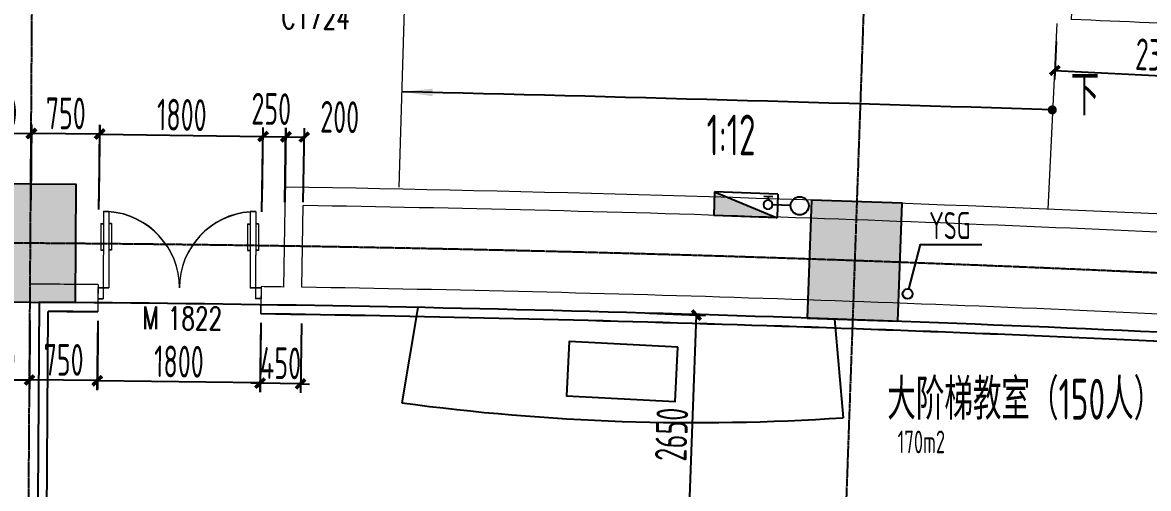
# Model space of a CAD drawing. Header units: millimetres. Extents: x 11515858 to 24947533, y -12764720 to -6305528.
# Drawn here: x 11780788 to 11793209, y -6380189 to -6375054 of the extents above; entities that cross this region are included whole.
import ezdxf
from ezdxf.enums import TextEntityAlignment as Align

# ---------------------------------------------------------------- set-up
doc = ezdxf.new("R2010")
doc.units = ezdxf.units.MM
doc.header["$LTSCALE"] = 10
for name, pattern in [('A2-RG-AXIS$0$CENTER', [2, 1.25, -0.25, 0.25, -0.25]), ('A2-RG-AXIS$0$DOTE', [2.42, 2, -0.2, 0.02, -0.2]), ('A2-RI-F3$0$DOT2', [0.125, 0, -0.125]), ('A2-RI-F3$0$HIDDEN', [0.375, 0.25, -0.125])]:
    doc.linetypes.add(name, pattern=pattern)
for name, color, linetype in [('A2-RB-F3$0$$34$A-DIMS-100', 1, 'Continuous'), ('A2-RB-F3$0$A-DIMS-100', 1, 'Continuous'), ('A2-RD-F3$0$A-FURN-FIXT', 9, 'Continuous'), ('A2-RD-F3$0$A-STRS', 50, 'Continuous'), ('A2-RD-F3$0$an-door', 2, 'Continuous'), ('A2-RG-AXIS$0$A-GRID', 1, 'A2-RG-AXIS$0$CENTER'), ('A2-RI-F3$0$$0$A-SYMB-AREA', 4, 'Continuous'), ('A2-RI-F3$0$$0$A-SYMB-NAME', 4, 'Continuous'), ('A2-RI-F3$0$$0$AUDIT_D_120618114340-341', 1, 'Continuous'), ('A2-RI-F3$0$0P-FE-FH-P', 41, 'A2-RI-F3$0$YJdef_FE-FH_LINE_F'), ('A2-RI-F3$0$0P-FE-FH-V', 141, 'Continuous'), ('A2-RI-F3$0$0P-FE-HY', 141, 'Continuous'), ('A2-RI-F3$0$A-ROOF-DRAN', 175, 'Continuous'), ('A2-RI-F3$0$A-SYMB-AREA', 4, 'Continuous'), ('A2-RI-F3$0$A-SYMB-DOOR', 4, 'Continuous'), ('A2-RI-F3$0$A-SYMB-NAME', 4, 'Continuous'), ('A2-RI-F3$0$an-door', 2, 'Continuous'), ('A2-RI-F3$0$WINDOW_TEXT', 7, 'Continuous'), ('A2-RS-F3$0$A-HATH-GRAY', 8, 'Continuous'), ('A2-RS-F3$0$A-WALL-CONC', 6, 'Continuous')]:
    doc.layers.add(name, color=color, linetype=linetype)
doc.layers.add('A2-RD-F3$0$A-X-AREA', color=6, linetype='Continuous', plot=False)
for name, color, linetype, lineweight in [('A2-RD-F3$0$ECADI-PARCEL NAMES', 2, 'Continuous', 9), ('A2-RI-F3$0$$0$A-FLOR-STRS', 2, 'Continuous', 5), ('A2-RI-F3$0$A-DOOR', 32, 'Continuous', 5), ('A2-RI-F3$0$A-FLOR-OTLN', 4, 'A2-RI-F3$0$DOT2', 5), ('A2-RI-F3$0$A-FLOR-STRS', 2, 'Continuous', 5), ('A2-RI-F3$0$A-GLAZ', 140, 'Continuous', 5), ('A2-RI-F3$0$A-WALL', 7, 'Continuous', 5), ('A2-RI-F3$0$ECADI-PARCEL NAMES', 2, 'Continuous', 9)]:
    doc.layers.add(name, color=color, linetype=linetype, lineweight=lineweight)
doc.styles.add('A2-RB-F3$0$$0$XD2008', font='hzs.shx', dxfattribs={"width": 0.7, "bigfont": 'hztxt.shx'})
doc.styles.add('A2-RB-F3$0$XD2008', font='hzs.shx', dxfattribs={"width": 0.7, "bigfont": 'hztxt.shx'})
doc.styles.add('A2-RI-F3$0$$0$ECADI', font='hzs.shx', dxfattribs={"width": 0.7, "bigfont": 'hztxt.shx'})
doc.styles.add('A2-RI-F3$0$ECADI', font='hzs.shx', dxfattribs={"width": 0.7, "bigfont": 'hztxt.shx'})
doc.styles.add('A2-RI-F3$0$ECADI-TXT', font='simplex.shx', dxfattribs={"bigfont": 'hztxt.shx'})
doc.styles.add('A2-RI-F3$0$hz1', font='hzs.shx', dxfattribs={"width": 0.75, "bigfont": 'hztxt.shx'})
doc.styles.add('A2-RI-F3$0$SIMPLEX', font='simplex.shx', dxfattribs={"width": 0.7})
doc.linetypes.add('A2-RI-F3$0$YJdef_FE-FH_LINE_F', pattern='A,4,-0.2,["F",A2-RI-F3$0$hz1,S=0.2,R=0,X=-0.1,Y=-0.1],-0.1', length=4.3)
doc.dimstyles.new('A2-RB-F3$0$$0$XD100$0', dxfattribs={"dimscale": 100, "dimtxt": 3.5, "dimasz": 1, "dimexe": 1, "dimexo": 2, "dimgap": 0.5, "dimtad": 1, "dimdec": 0, "dimdsep": 46, "dimtxsty": 'A2-RB-F3$0$$0$XD2008', "dimblk1": 'A2-RB-F3$0$$20$_ArchTick', "dimblk2": 'A2-RB-F3$0$$20$_ArchTick', "dimsah": 1, "dimcen": 2.5, "dimclrt": 4, "dimaunit": 1, "dimadec": 0, "dimazin": 0, "dimtfac": 1, "dimtdec": 0, "dimtix": 1, "dimtmove": 2, "dimatfit": 3, "dimfxl": 0, "dimtolj": 1, "dimtzin": 0, "dimarcsym": 0})
doc.dimstyles.new('A2-RB-F3$0$XD100$0', dxfattribs={"dimscale": 100, "dimtxt": 3.5, "dimasz": 1, "dimexe": 1, "dimexo": 2, "dimgap": 0.5, "dimtad": 1, "dimdec": 0, "dimdsep": 46, "dimtxsty": 'A2-RB-F3$0$XD2008', "dimblk1": 'A2-RB-F3$0$_ArchTick', "dimblk2": 'A2-RB-F3$0$_ArchTick', "dimsah": 1, "dimcen": 2.5, "dimclrt": 4, "dimaunit": 1, "dimadec": 0, "dimazin": 0, "dimtfac": 1, "dimtdec": 0, "dimtix": 1, "dimtmove": 1, "dimatfit": 3, "dimfxl": 0, "dimtolj": 1, "dimtzin": 0, "dimarcsym": 0})

# ---------------------------------------------------------------- blocks, each defined once
blk = doc.blocks.new('A2-RG-AXIS')
at = {"layer": 'A2-RG-AXIS$0$A-GRID', "linetype": 'A2-RG-AXIS$0$DOTE'}
for p, q in [((11780668.1, -6408085.3), (11780940.3, -6367886.2)), ((11790308.6, -6368084.2), (11788882.2, -6408258.9))]:
    blk.add_line(p, q, dxfattribs=at)
for radius in [323300, 316700]:
    blk.add_arc((11778730.7, -6694178.7), radius, 75.589285, 95.407644, dxfattribs=at)
blk = doc.blocks.new('A2-RB-F3$0$$20$_ArchTick')
at = {"color": 0, "linetype": 'ByBlock', "const_width": 0.4}
blk.add_lwpolyline([(-0.5, -0.5), (0.5, 0.5)], dxfattribs=at)
blk = doc.blocks.new('*D1094')
at = {"layer": 'A2-RB-F3$0$$34$A-DIMS-100', "color": 0, "lineweight": -2, "ltscale": 3, "transparency": 16777216}
for p, q in [((11780129, -6376930), (11780134, -6376172)), ((11780879, -6376935), (11780884, -6376177)), ((11780133, -6376272), (11780883, -6376277))]:
    blk.add_line(p, q, dxfattribs=at)
at = {"layer": 'Defpoints', "color": 0, "ltscale": 3, "transparency": 16777216}
for p in [(11780883, -6376277), (11780128, -6377130), (11780877, -6377135)]:
    blk.add_point(p, dxfattribs=at)
at = {"layer": 'A2-RB-F3$0$$34$A-DIMS-100', "color": 0, "lineweight": -2, "ltscale": 3, "transparency": 16777216, "xscale": 100, "yscale": 100, "zscale": 100}
for p, rotation in [((11780133, -6376272), 179.6114929836031), ((11780883, -6376277), 359.6114929836032)]:
    blk.add_blockref('A2-RB-F3$0$$20$_ArchTick', p, dxfattribs=dict(at, rotation=rotation))
at = {"layer": 'A2-RB-F3$0$$34$A-DIMS-100', "color": 4, "ltscale": 3, "transparency": 16777216, "insert": (11780510, -6376050), "char_height": 350, "attachment_point": 5, "rotation": 359.6115, "style": 'A2-RB-F3$0$$0$XD2008'}
blk.add_mtext('\\A1;750', dxfattribs=at)
blk = doc.blocks.new('*D1095')
at = {"layer": 'A2-RB-F3$0$$34$A-DIMS-100', "color": 0, "lineweight": -2, "ltscale": 3, "transparency": 16777216}
for p, q in [((11780883, -6377013), (11780889, -6376177)), ((11781633, -6377018), (11781639, -6376182)), ((11781638, -6376282), (11780888, -6376277))]:
    blk.add_line(p, q, dxfattribs=at)
at = {"layer": 'Defpoints', "color": 0, "ltscale": 3, "transparency": 16777216}
for p in [(11780888, -6376277), (11780882, -6377213), (11781632, -6377218)]:
    blk.add_point(p, dxfattribs=at)
at = {"layer": 'A2-RB-F3$0$$34$A-DIMS-100', "color": 0, "lineweight": -2, "ltscale": 3, "transparency": 16777216, "xscale": 100, "yscale": 100, "zscale": 100}
for p, rotation in [((11780888, -6376277), 179.6130454438835), ((11781638, -6376282), 359.6130454438834)]:
    blk.add_blockref('A2-RB-F3$0$$20$_ArchTick', p, dxfattribs=dict(at, rotation=rotation))
at = {"layer": 'A2-RB-F3$0$$34$A-DIMS-100', "color": 4, "ltscale": 3, "transparency": 16777216, "insert": (11781265, -6376055), "char_height": 350, "attachment_point": 5, "rotation": 359.613, "style": 'A2-RB-F3$0$$0$XD2008'}
blk.add_mtext('\\A1;750', dxfattribs=at)
blk = doc.blocks.new('*D1096')
at = {"layer": 'A2-RB-F3$0$$34$A-DIMS-100', "color": 0, "lineweight": -2, "ltscale": 3, "transparency": 16777216}
for p, q in [((11781629, -6377113), (11781643, -6376182)), ((11783429, -6377140), (11783443, -6376209)), ((11781642, -6376282), (11783442, -6376309))]:
    blk.add_line(p, q, dxfattribs=at)
at = {"layer": 'Defpoints', "color": 0, "ltscale": 3, "transparency": 16777216}
for p in [(11783442, -6376309), (11781626, -6377313), (11783426, -6377340)]:
    blk.add_point(p, dxfattribs=at)
at = {"layer": 'A2-RB-F3$0$$34$A-DIMS-100', "color": 0, "lineweight": -2, "ltscale": 3, "transparency": 16777216, "xscale": 100, "yscale": 100, "zscale": 100}
for p, rotation in [((11781642, -6376282), 179.1400468941699), ((11783442, -6376309), 359.1400468941699)]:
    blk.add_blockref('A2-RB-F3$0$$20$_ArchTick', p, dxfattribs=dict(at, rotation=rotation))
at = {"layer": 'A2-RB-F3$0$$34$A-DIMS-100', "color": 4, "ltscale": 3, "transparency": 16777216, "insert": (11782545, -6376071), "char_height": 350, "attachment_point": 5, "rotation": 359.14, "style": 'A2-RB-F3$0$$0$XD2008'}
blk.add_mtext('\\A1;1800', dxfattribs=at)
blk = doc.blocks.new('*D1047')
at = {"layer": 'A2-RB-F3$0$$34$A-DIMS-100', "color": 0, "lineweight": -2, "ltscale": 3, "transparency": 16777216}
for p, q in [((11783431, -6377028), (11783444, -6376209)), ((11783681, -6377032), (11783694, -6376213)), ((11783443, -6376309), (11783692, -6376313))]:
    blk.add_line(p, q, dxfattribs=at)
at = {"layer": 'Defpoints', "color": 0, "ltscale": 3, "transparency": 16777216}
for p in [(11783692, -6376313), (11783428, -6377228), (11783678, -6377232)]:
    blk.add_point(p, dxfattribs=at)
at = {"layer": 'A2-RB-F3$0$$34$A-DIMS-100', "color": 0, "lineweight": -2, "ltscale": 3, "transparency": 16777216, "xscale": 100, "yscale": 100, "zscale": 100}
for p, rotation in [((11783443, -6376309), 179.0948200025266), ((11783692, -6376313), 359.0948200025266)]:
    blk.add_blockref('A2-RB-F3$0$$20$_ArchTick', p, dxfattribs=dict(at, rotation=rotation))
at = {"layer": 'A2-RB-F3$0$$34$A-DIMS-100', "color": 4, "ltscale": 3, "transparency": 16777216, "insert": (11783532, -6376006), "char_height": 350, "attachment_point": 5, "rotation": 359.0948, "style": 'A2-RB-F3$0$$0$XD2008'}
blk.add_mtext('\\A1;250', dxfattribs=at)
blk = doc.blocks.new('*D1048')
at = {"layer": 'A2-RB-F3$0$$34$A-DIMS-100', "color": 0, "lineweight": -2, "ltscale": 3, "transparency": 16777216}
for p, q in [((11783685, -6377032), (11783698, -6376213)), ((11783885, -6377035), (11783898, -6376216)), ((11783696, -6376313), (11783896, -6376316))]:
    blk.add_line(p, q, dxfattribs=at)
at = {"layer": 'Defpoints', "color": 0, "ltscale": 3, "transparency": 16777216}
for p in [(11783896, -6376316), (11783682, -6377232), (11783882, -6377235)]:
    blk.add_point(p, dxfattribs=at)
at = {"layer": 'A2-RB-F3$0$$34$A-DIMS-100', "color": 0, "lineweight": -2, "ltscale": 3, "transparency": 16777216, "xscale": 100, "yscale": 100, "zscale": 100}
for p, rotation in [((11783696, -6376313), 179.0948200027045), ((11783896, -6376316), 359.0948200027046)]:
    blk.add_blockref('A2-RB-F3$0$$20$_ArchTick', p, dxfattribs=dict(at, rotation=rotation))
at = {"layer": 'A2-RB-F3$0$$34$A-DIMS-100', "color": 4, "ltscale": 3, "transparency": 16777216, "insert": (11784287, -6376095), "char_height": 350, "attachment_point": 5, "rotation": 359.0948, "style": 'A2-RB-F3$0$$0$XD2008'}
blk.add_mtext('\\A1;200', dxfattribs=at)
blk = doc.blocks.new('A2-RB-F3$0$_ArchTick')
at = {"color": 0, "linetype": 'ByBlock', "const_width": 0.4}
blk.add_lwpolyline([(-0.5, -0.5), (0.5, 0.5)], dxfattribs=at)
blk = doc.blocks.new('*D900')
at = {"layer": 'A2-RB-F3$0$A-DIMS-100', "color": 0, "lineweight": -2, "transparency": 16777216}
for p, q in [((11787701, -6378258), (11788322, -6378282)), ((11788124, -6380926), (11788222, -6378278)), ((11787603, -6380906), (11788224, -6380929))]:
    blk.add_line(p, q, dxfattribs=at)
at = {"layer": 'Defpoints', "color": 0, "transparency": 16777216}
for p in [(11787502, -6378251), (11788222, -6378278), (11787403, -6380899)]:
    blk.add_point(p, dxfattribs=at)
at = {"layer": 'A2-RB-F3$0$A-DIMS-100', "color": 0, "lineweight": -2, "transparency": 16777216, "xscale": 100, "yscale": 100, "zscale": 100}
for p, rotation in [((11788222, -6378278), 87.87056580313333), ((11788124, -6380926), 267.8705658031333)]:
    blk.add_blockref('A2-RB-F3$0$_ArchTick', p, dxfattribs=dict(at, rotation=rotation))
at = {"layer": 'A2-RB-F3$0$A-DIMS-100', "color": 4, "transparency": 16777216, "insert": (11787948, -6379593), "char_height": 350, "attachment_point": 5, "rotation": 87.8706, "style": 'A2-RB-F3$0$XD2008'}
blk.add_mtext('\\A1;2650', dxfattribs=at)
blk = doc.blocks.new('*D605')
at = {"layer": 'A2-RB-F3$0$A-DIMS-100', "color": 0, "lineweight": -2, "transparency": 16777216}
for p, q in [((11780120, -6378332), (11780114, -6379088)), ((11780870, -6378337), (11780864, -6379093)), ((11780115, -6378988), (11780865, -6378993))]:
    blk.add_line(p, q, dxfattribs=at)
at = {"layer": 'Defpoints', "color": 0, "transparency": 16777216}
for p in [(11780121, -6378132), (11780871, -6378137), (11780865, -6378993)]:
    blk.add_point(p, dxfattribs=at)
at = {"layer": 'A2-RB-F3$0$A-DIMS-100', "color": 0, "lineweight": -2, "transparency": 16777216, "xscale": 100, "yscale": 100, "zscale": 100}
for p, rotation in [((11780115, -6378988), 179.6120103873821), ((11780865, -6378993), 359.6120103873821)]:
    blk.add_blockref('A2-RB-F3$0$_ArchTick', p, dxfattribs=dict(at, rotation=rotation))
at = {"layer": 'A2-RB-F3$0$A-DIMS-100', "color": 4, "transparency": 16777216, "insert": (11780492, -6378765), "char_height": 350, "attachment_point": 5, "rotation": 359.612, "style": 'A2-RB-F3$0$XD2008'}
blk.add_mtext('\\A1;750', dxfattribs=at)
blk = doc.blocks.new('*D606')
at = {"layer": 'A2-RB-F3$0$A-DIMS-100', "color": 0, "lineweight": -2, "transparency": 16777216}
for p, q in [((11781618, -6378342), (11781609, -6379104)), ((11783418, -6378364), (11783409, -6379126)), ((11783410, -6379026), (11781610, -6379004))]:
    blk.add_line(p, q, dxfattribs=at)
at = {"layer": 'Defpoints', "color": 0, "transparency": 16777216}
for p in [(11781621, -6378142), (11783421, -6378164), (11781610, -6379004)]:
    blk.add_point(p, dxfattribs=at)
at = {"layer": 'A2-RB-F3$0$A-DIMS-100', "color": 0, "lineweight": -2, "transparency": 16777216, "xscale": 100, "yscale": 100, "zscale": 100}
for p, rotation in [((11781610, -6379004), 179.2947592644856), ((11783410, -6379026), 359.2947592644855)]:
    blk.add_blockref('A2-RB-F3$0$_ArchTick', p, dxfattribs=dict(at, rotation=rotation))
at = {"layer": 'A2-RB-F3$0$A-DIMS-100', "color": 4, "transparency": 16777216, "insert": (11782513, -6378790), "char_height": 350, "attachment_point": 5, "rotation": 359.2948, "style": 'A2-RB-F3$0$XD2008'}
blk.add_mtext('\\A1;1800', dxfattribs=at)
blk = doc.blocks.new('*D607')
at = {"layer": 'A2-RB-F3$0$A-DIMS-100', "color": 0, "lineweight": -2, "transparency": 16777216}
for p, q in [((11780869, -6378336), (11780864, -6379093)), ((11781619, -6378342), (11781614, -6379099)), ((11781614, -6378999), (11780864, -6378993))]:
    blk.add_line(p, q, dxfattribs=at)
at = {"layer": 'Defpoints', "color": 0, "transparency": 16777216}
for p in [(11780871, -6378136), (11781621, -6378142), (11780864, -6378993)]:
    blk.add_point(p, dxfattribs=at)
at = {"layer": 'A2-RB-F3$0$A-DIMS-100', "color": 0, "lineweight": -2, "transparency": 16777216, "xscale": 100, "yscale": 100, "zscale": 100}
for p, rotation in [((11780864, -6378993), 179.559196789138), ((11781614, -6378999), 359.559196789138)]:
    blk.add_blockref('A2-RB-F3$0$_ArchTick', p, dxfattribs=dict(at, rotation=rotation))
at = {"layer": 'A2-RB-F3$0$A-DIMS-100', "color": 4, "transparency": 16777216, "insert": (11781241, -6378771), "char_height": 350, "attachment_point": 5, "rotation": 359.5592, "style": 'A2-RB-F3$0$XD2008'}
blk.add_mtext('\\A1;750', dxfattribs=at)
blk = doc.blocks.new('*D615')
at = {"layer": 'A2-RB-F3$0$A-DIMS-100', "color": 0, "lineweight": -2, "transparency": 16777216}
for p, q in [((11783418, -6378364), (11783406, -6379129)), ((11783866, -6378371), (11783854, -6379136)), ((11783407, -6379029), (11783307, -6379028)), ((11783855, -6379036), (11783407, -6379029)), ((11783855, -6379036), (11783955, -6379038))]:
    blk.add_line(p, q, dxfattribs=at)
at = {"layer": 'Defpoints', "color": 0, "transparency": 16777216}
for p in [(11783421, -6378164), (11783869, -6378171), (11783407, -6379029)]:
    blk.add_point(p, dxfattribs=at)
at = {"layer": 'A2-RB-F3$0$A-DIMS-100', "color": 0, "lineweight": -2, "transparency": 16777216, "xscale": 100, "yscale": 100, "zscale": 100}
for p, rotation in [((11783407, -6379029), 359.1087635103296), ((11783855, -6379036), 179.1087635103297)]:
    blk.add_blockref('A2-RB-F3$0$_ArchTick', p, dxfattribs=dict(at, rotation=rotation))
at = {"layer": 'A2-RB-F3$0$A-DIMS-100', "color": 4, "transparency": 16777216, "insert": (11783635, -6378808), "char_height": 350, "attachment_point": 5, "rotation": 359.1088, "style": 'A2-RB-F3$0$XD2008'}
blk.add_mtext('\\A1;450', dxfattribs=at)
blk = doc.blocks.new('*D740')
at = {"layer": 'A2-RB-F3$0$A-DIMS-100', "color": 0, "lineweight": -2, "transparency": 16777216}
for p, q in [((11792192, -6375263), (11792171, -6375681)), ((11794533, -6375379), (11794512, -6375798)), ((11792176, -6375581), (11794517, -6375698))]:
    blk.add_line(p, q, dxfattribs=at)
at = {"layer": 'Defpoints', "color": 0, "transparency": 16777216}
for p in [(11792202, -6375063), (11794543, -6375179), (11794517, -6375698)]:
    blk.add_point(p, dxfattribs=at)
at = {"layer": 'A2-RB-F3$0$A-DIMS-100', "color": 0, "lineweight": -2, "transparency": 16777216, "xscale": 100, "yscale": 100, "zscale": 100}
for p, rotation in [((11792176, -6375581), 177.152114523598), ((11794517, -6375698), 357.1521145235979)]:
    blk.add_blockref('A2-RB-F3$0$_ArchTick', p, dxfattribs=dict(at, rotation=rotation))
at = {"layer": 'A2-RB-F3$0$A-DIMS-100', "color": 4, "transparency": 16777216, "insert": (11793358, -6375415), "char_height": 350, "attachment_point": 5, "rotation": 357.1521, "style": 'A2-RB-F3$0$XD2008'}
blk.add_mtext('\\A1;2350', dxfattribs=at)
blk = doc.blocks.new('A2-RD-F3')
at = {"layer": 'A2-RD-F3$0$A-FURN-FIXT', "linetype": 'Continuous'}
blk.add_lwpolyline([(11788018, -6378632), (11786820, -6378569), (11786788, -6379168), (11787987, -6379231)], close=True, dxfattribs=at)
at = {"layer": 'A2-RD-F3$0$A-STRS', "linetype": 'Continuous'}
for p, q in [((11785147, -6378194), (11784974, -6379244)), ((11789745, -6378321), (11789840, -6379409))]:
    blk.add_line(p, q, dxfattribs=at)
blk.add_arc((11788223, -6355160), 24303, 262.3156, 273.8143, dxfattribs=at)
at = {"layer": 'A2-RD-F3$0$A-X-AREA'}
for points in [[(11780971, -6378137), (11780880, -6391586, -0.010072), (11793066, -6391918, -0.010072)], [(11793929, -6378495, 0.010256), (11780971, -6378137)]]:
    blk.add_lwpolyline(points, format="xyb", dxfattribs=at)
at = {"layer": 'A2-RD-F3$0$an-door'}
blk.add_line((11780980, -6391487), (11781070, -6378238), dxfattribs=at)
for centre, start, end in [((11778732, -6694129), 89.47617, 89.576), ((11778730, -6694129), 87.24339, 89.14995)]:
    blk.add_arc(centre, 315899, start, end, dxfattribs=at)
at = {"layer": 'A2-RD-F3$0$ECADI-PARCEL NAMES'}
for p, q in [((11781621, -6378242), (11781621, -6378142)), ((11783419, -6378264), (11783421, -6378164))]:
    blk.add_line(p, q, dxfattribs=at)
blk = doc.blocks.new('A2-RI-F3$0$$DorLib2D$00000011')
for p, q in [((-0.4667, 0.4709), (-0.4667, -0.0625)), ((-0.4667, 0.4709), (-0.4333, 0.4709)), ((-0.4333, 0.4709), (-0.4333, 0.0042)), ((0.4333, 0.4709), (0.4333, 0.0042)), ((0.4667, 0.4709), (0.4333, 0.4709)), ((0.4667, 0.4709), (0.4667, -0.0625)), ((-0.4833, 0.3962), (-0.4667, 0.3962)), ((-0.4167, 0.3962), (-0.4333, 0.3962)), ((0.4167, 0.3962), (0.4333, 0.3962)), ((0.4833, 0.3962), (0.4667, 0.3962)), ((-0.4833, 0.2346), (-0.4667, 0.2346)), ((-0.4167, 0.2346), (-0.4333, 0.2346)), ((0.4167, 0.2346), (0.4333, 0.2346)), ((0.4833, 0.2346), (0.4667, 0.2346)), ((-0.5, 0.0042), (-0.4333, 0.0042)), ((-0.5, 0.0042), (-0.5, -0.0625)), ((0.5, 0.0042), (0.4333, 0.0042)), ((0.5, 0.0042), (0.5, -0.0625)), ((-0.5, -0.0625), (-0.4667, -0.0625)), ((0.5, -0.0625), (0.4667, -0.0625))]:
    blk.add_line(p, q)
at = {"lineweight": 13}
for p, q in [((-0.4833, 0.3962), (-0.4833, 0.2346)), ((-0.4167, 0.3962), (-0.4167, 0.2346)), ((0.4167, 0.3962), (0.4167, 0.2346)), ((0.4833, 0.3962), (0.4833, 0.2346))]:
    blk.add_line(p, q, dxfattribs=at)
for centre, start, end in [((-0.4667, 0.0042), 0, 85.90396), ((0.4667, 0.0042), 94.09604, 180)]:
    blk.add_arc(centre, 0.4667, start, end, dxfattribs=at)
blk = doc.blocks.new('A2-RI-F3$0$door-doublewing')
at = {"layer": 'A2-RI-F3$0$A-DOOR', "color": 4, "xscale": -0.9999999999999998, "rotation": 180}
blk.add_blockref('A2-RI-F3$0$$DorLib2D$00000011', (0, -0.0291), dxfattribs=at)
at = {"layer": 'A2-RI-F3$0$WINDOW_TEXT', "style": 'A2-RI-F3$0$SIMPLEX', "flags": 9}
blk.add_attdef('A', text='', height=1, dxfattribs=at).set_placement((0, 1.5), align=Align.MIDDLE)
blk = doc.blocks.new('A2-RI-F3$0$ECADI-TAG-DOOR')
blk = doc.blocks.new('A2-RI-F3$0$$1$5erhfh')
at = {"layer": 'A2-RI-F3$0$$0$A-SYMB-AREA', "style": 'A2-RI-F3$0$$0$ECADI', "width": 0.7}
blk.add_attdef('340M2', text='', height=2.5, dxfattribs=at).set_placement((0, 1.25), align=Align.MIDDLE_LEFT)
at = {"layer": 'A2-RI-F3$0$$0$A-SYMB-NAME', "style": 'A2-RI-F3$0$$0$ECADI', "width": 0.7}
blk.add_attdef('CHINESENAME', (-12.29, 3.09), '', height=4.5, dxfattribs=at)
blk = doc.blocks.new('A2-RI-F3$0$5erhfh')
at = {"layer": 'A2-RI-F3$0$A-SYMB-AREA', "style": 'A2-RI-F3$0$ECADI', "width": 0.7}
blk.add_attdef('340M2', text='', height=2.5, dxfattribs=at).set_placement((0, 1.25), align=Align.MIDDLE_LEFT)
at = {"layer": 'A2-RI-F3$0$A-SYMB-NAME', "style": 'A2-RI-F3$0$ECADI', "width": 0.7}
blk.add_attdef('CHINESENAME', (-12.29, 3.09), '', height=4.5, dxfattribs=at)
blk = doc.blocks.new('A2-RI-F3$0$Bay 1')
at = {"layer": 'A2-RI-F3$0$A-FLOR-OTLN', "linetype": 'Continuous'}
for radius, end in [(320350, 93.62248), (319450, 93.51966)]:
    blk.add_arc((19611, -318847), radius, 93.21111, end, dxfattribs=at)
at = {"layer": 'A2-RI-F3$0$A-GLAZ'}
for radius in [320050, 320020]:
    blk.add_arc((19611, -318847), radius, 93.21111, 93.51966, dxfattribs=at)
at = {"layer": 'A2-RI-F3$0$A-WALL'}
for p, q in [((1667, 1000), (1717, 101)), ((1767, 1005), (1806, 306)), ((-729, 856), (-685, 158)), ((-629, 862), (-37, 599)), ((-37, 599), (0, 0))]:
    blk.add_line(p, q, dxfattribs=at)
for start, end in [(93.19322, 93.21111), (93.62248, 93.64037)]:
    blk.add_arc((19611, -318847), 320350, start, end, dxfattribs=at)
blk = doc.blocks.new('A2-RI-F3$0$A$C6F954C98')
at = {"extrusion": (0, 0, -1)}
blk.add_hatch(color=256, dxfattribs=at).paths.add_polyline_path([(-260, 700), (0, 0), (0, 700)])
for p, q in [((260, 700), (0, 700)), ((0, 0), (0, 700)), ((260, 700), (0, 0)), ((260, 0), (260, 700)), ((231, 156, 0), (231, 56, 0)), ((260, 0), (0, 0)), ((231, 106, 0), (191, 106, 0))]:
    blk.add_line(p, q, dxfattribs=at)
blk.add_circle((-141, 106, 0), 50, dxfattribs=at)
blk = doc.blocks.new('A2-RI-F3$0$ysg')
at = {"layer": 'A2-RI-F3$0$A-ROOF-DRAN'}
blk.add_lwpolyline([(39217, -5951), (39345, -5458), (40021, -5458)], dxfattribs=at)
blk.add_circle((39203, -6004), 55, dxfattribs=at)
ref = blk.add_blockref('A2-RI-F3$0$5erhfh', (40670, -5710), dxfattribs=dict(at, xscale=100, yscale=100, zscale=100))
ref.add_attrib('CHINESENAME', 'YSG', (39441, -5401), dxfattribs={"layer": 'A2-RI-F3$0$A-SYMB-NAME', "height": 300, "style": 'A2-RI-F3$0$ECADI', "width": 0.7})
blk = doc.blocks.new('A2-RI-F3')
at = {"layer": 'A2-RI-F3$0$$0$A-FLOR-STRS'}
for p, q in [((11784944.5, -6376867.5), (11785006.3, -6374780.3)), ((11792101.7, -6377110.6), (11792201.1, -6375062.9))]:
    blk.add_line(p, q, dxfattribs=at)
at = {"layer": 'A2-RI-F3$0$$0$AUDIT_D_120618114340-341', "extrusion": (0, 0, -1), "const_width": 50}
blk.add_lwpolyline([(-11792165.7, -6375998.9, 1), (-11792130.3, -6376034.2, 1)], format="xyb", close=True, dxfattribs=at)
at = {"layer": 'A2-RI-F3$0$$0$AUDIT_D_120618114340-341'}
blk.add_arc((11766929.4, -7154471.9), 778863.7, 88.1445125, 88.6723467, dxfattribs=at)
at = {"layer": 'A2-RI-F3$0$$0$AUDIT_D_120618114340-341', "extrusion": (0, 0, -1)}
blk.add_solid([(-11785311.5, -6375865.5), (-11785313, -6375781.4), (-11784975.6, -6375817.3)], dxfattribs=at)
at = {"layer": 'A2-RI-F3$0$0P-FE-FH-P'}
blk.add_line((11789261.3, -6377069.5, 0), (11789061.4, -6377062.4, 0), dxfattribs=at)
at = {"layer": 'A2-RI-F3$0$0P-FE-FH-V'}
blk.add_circle((11789361.2, -6377073.1, 0), 100, dxfattribs=at)
at = {"layer": 'A2-RI-F3$0$A-FLOR-STRS'}
for p, q in [((11784944.5, -6376867.5), (11785006.3, -6374780.3)), ((11792101.7, -6377110.6), (11792201.1, -6375062.9))]:
    blk.add_line(p, q, dxfattribs=at)
at = {"layer": 'A2-RI-F3$0$A-WALL'}
for p, q in [((11783670.2, -6377968.4), (11783687.6, -6376867.5)), ((11783870.2, -6377971.5), (11783884.4, -6377070.6)), ((11781620.5, -6377942.5), (11781618.6, -6378142.6)), ((11783420.6, -6377964.5), (11783417.6, -6378164.5)), ((11780879.8, -6391586.4), (11780970.9, -6378137.2)), ((11781618.6, -6378142.6), (11781617.7, -6378242.5))]:
    blk.add_line(p, q, dxfattribs=at)
for centre, radius, start, end in [((11778729.9, -6694115.1), 317286.3, 86.101989, 89.104707), ((11778722.7, -6694412.2), 317383.5, 87.222521, 89.068139), ((11778729.6, -6694128.7), 316199.5, 89.476162, 89.61201), ((11778675, -6694128.4), 316199.5, 89.09482, 89.140047), ((11778729.6, -6694128.7), 316199.5, 87.224394, 89.06848), ((11778729.6, -6694128.7), 315999.5, 89.476168, 89.593618), ((11778729.6, -6694128.7), 315999.5, 87.224966, 89.149954)]:
    blk.add_arc(centre, radius, start, end, dxfattribs=at)
at = {"layer": 'A2-RI-F3$0$an-door'}
blk.add_line((11780980.5, -6391487.1), (11781070.2, -6378237.9), dxfattribs=at)
for start, end in [(89.476168, 89.575475), (87.243392, 89.149954)]:
    blk.add_arc((11778729.6, -6694128.7), 315899.5, start, end, dxfattribs=at)
at = {"layer": 'A2-RI-F3$0$ECADI-PARCEL NAMES'}
for p, q in [((11781618.6, -6378142.6), (11781617.7, -6378242.5)), ((11783416.2, -6378264), (11783417.6, -6378164.5))]:
    blk.add_line(p, q, dxfattribs=at)
at = {"linetype": 'A2-RI-F3$0$HIDDEN', "ltscale": 3}
blk.add_blockref('A2-RG-AXIS', (0, 0), dxfattribs=at)
at = {"rotation": 354.035306754489}
blk.add_blockref('A2-RI-F3$0$Bay 1', (11792357.9, -6375019.5), dxfattribs=at)
ref = blk.add_blockref('A2-RI-F3$0$5erhfh', (11793579.1, -6376386.7), dxfattribs=dict(xscale=100, yscale=100, zscale=100))
ref.add_attrib('CHINESENAME', '下', (11792349.9, -6376077.9), dxfattribs={"layer": 'A2-RI-F3$0$A-SYMB-NAME', "height": 450, "style": 'A2-RI-F3$0$ECADI', "width": 0.7})
ref = blk.add_blockref('A2-RI-F3$0$5erhfh', (11789758, -6376967.6), dxfattribs=dict(xscale=100, yscale=100, zscale=100))
ref.add_attrib('CHINESENAME', '1:12', (11788335.2, -6376518.3), dxfattribs={"layer": 'A2-RI-F3$0$A-SYMB-NAME', "height": 450, "style": 'A2-RI-F3$0$ECADI', "width": 0.7})
blk.add_blockref('A2-RI-F3$0$ysg', (11751349.3, -6372040.3))
ref = blk.add_blockref('A2-RI-F3$0$$1$5erhfh', (11791556.5, -6379739.1), dxfattribs=dict(xscale=100, yscale=100, zscale=100))
ref.add_attrib('340M2', '170m2', (11790442, -6379800.5), dxfattribs={"layer": 'A2-RI-F3$0$$0$A-SYMB-AREA', "height": 250, "style": 'A2-RI-F3$0$$0$ECADI', "width": 0.7})
ref.add_attrib('CHINESENAME', '大阶梯教室（150人）', (11790327.3, -6379430.4), dxfattribs={"layer": 'A2-RI-F3$0$$0$A-SYMB-NAME', "height": 450, "style": 'A2-RI-F3$0$$0$ECADI', "width": 0.7})
at = {"layer": 'A2-RI-F3$0$0P-FE-HY', "rotation": 87.96659361545537}
blk.add_blockref('A2-RI-F3$0$A$C6F954C98', (11789112.3, -6377205), dxfattribs=at)
at = {"layer": 'A2-RI-F3$0$A-DOOR', "xscale": -1799.999999997006, "yscale": 1800.000000004657, "zscale": 1800, "rotation": 179.9220464561102}
for p in [(11782519.3, -6378035.2), (11782519.3, -6378039)]:
    blk.add_blockref('A2-RI-F3$0$door-doublewing', p, dxfattribs=at)
at = {"layer": 'A2-RI-F3$0$A-SYMB-DOOR'}
ref = blk.add_blockref('A2-RI-F3$0$ECADI-TAG-DOOR', (11784625.2, -6375856.5), dxfattribs=dict(at, xscale=99.99999999931771, yscale=99.99999999931771, zscale=99.99999999931771, rotation=359.6189938488809))
ref.add_attrib('门窗主编号1', 'C1724', dxfattribs={"height": 250, "rotation": 359.61899, "style": 'A2-RI-F3$0$ECADI-TXT', "width": 0.7}).set_placement((11784400.1, -6375126.6), align=Align.RIGHT)
ref = blk.add_blockref('A2-RI-F3$0$ECADI-TAG-DOOR', (11782519.6, -6379162.9), dxfattribs=dict(at, xscale=99.99999999928889, yscale=99.99999999928889, zscale=99.99999999928889, rotation=359.8772639328483))
ref.add_attrib('门窗主编号1', 'M', dxfattribs={"height": 250, "rotation": 359.87726, "style": 'A2-RI-F3$0$ECADI-TXT', "width": 0.7}).set_placement((11782291.2, -6378434), align=Align.RIGHT)
ref.add_attrib('门窗主编号2', '1822', (11782390.1, -6378438.4, 333.3), dxfattribs={"height": 250, "rotation": 359.87726, "style": 'A2-RI-F3$0$ECADI-TXT', "width": 0.7})
blk = doc.blocks.new('A2-RS-F3')
at = {"layer": 'A2-RS-F3$0$A-HATH-GRAY', "ltscale": 3}
h = blk.add_hatch(color=256, dxfattribs=at)
h.paths.add_polyline_path([(11780371, -6378133), (11781371, -6378140), (11781380, -6376840), (11780380, -6376833)])
h.paths.add_polyline_path([(11771295, -6378216), (11772295, -6378194), (11772267, -6376895), (11771267, -6376916)])
h.paths.add_polyline_path([(11789445, -6378310), (11790445, -6378346), (11790491, -6377046), (11789491, -6377011)])
h.paths.add_polyline_path([(11794061, -6377996), (11794660, -6378034), (11794711, -6377236), (11794112, -6377197)])
h.paths.add_polyline_path([(11762226, -6378560), (11763225, -6378509), (11763159, -6377211), (11762160, -6377261)])
h.paths.add_polyline_path([(11756038, -6378647), (11756835, -6378584), (11756756, -6377587), (11755959, -6377650)])
h.paths.add_polyline_path([(11801644, -6378462), (11802243, -6378500), (11802294, -6377702), (11801696, -6377663)])
h.paths.add_polyline_path([(11751541, -6379499), (11752339, -6379435), (11752220, -6377940), (11751422, -6378003)])
h.paths.add_polyline_path([(11807664, -6379406), (11808460, -6379480), (11808572, -6378285), (11807775, -6378211)])
h.paths.add_polyline_path([(11816585, -6380403), (11817577, -6380525), (11817736, -6379235), (11816743, -6379113)])
h.paths.add_polyline_path([(11825579, -6381619), (11826568, -6381768), (11826763, -6380483), (11825774, -6380333)])
h.paths.add_polyline_path([(11793833, -6381539), (11794432, -6381577), (11794483, -6380779), (11793885, -6380740)])
h.paths.add_polyline_path([(11801417, -6382005), (11802015, -6382043), (11802067, -6381245), (11801468, -6381206)])
h.paths.add_polyline_path([(11834536, -6383085), (11835520, -6383263), (11835752, -6381984), (11834768, -6381806)])
h.paths.add_polyline_path([(11843442, -6384837), (11844420, -6385043), (11844688, -6383771), (11843710, -6383565)])
h.paths.add_polyline_path([(11849707, -6386048), (11850486, -6386227), (11850721, -6385255), (11849941, -6385076)])
h.paths.add_polyline_path([(11756683, -6386772), (11757481, -6386706), (11757402, -6385711), (11756605, -6385775)])
h.paths.add_polyline_path([(11752168, -6387374), (11752965, -6387310), (11752846, -6385815), (11752049, -6385879)])
h.paths.add_polyline_path([(11854132, -6387107), (11854912, -6387286), (11855146, -6386314), (11854366, -6386134)])
h.paths.add_polyline_path([(11793236, -6390821), (11793835, -6390859), (11793887, -6390061), (11793288, -6390022)])
h.paths.add_polyline_path([(11800820, -6391286), (11801419, -6391324), (11801470, -6390526), (11800871, -6390487)])
h.paths.add_polyline_path([(11847832, -6393825), (11848612, -6394005), (11848846, -6393033), (11848067, -6392853)])
h.paths.add_polyline_path([(11780263, -6394032), (11781263, -6394039), (11781272, -6392739), (11780272, -6392732)])
h.paths.add_polyline_path([(11771644, -6394112), (11772644, -6394090), (11772615, -6392791), (11771616, -6392812)])
h.paths.add_polyline_path([(11788881, -6394200), (11789880, -6394236), (11789926, -6392936), (11788927, -6392901)])
h.paths.add_polyline_path([(11793009, -6394364), (11793607, -6394402), (11793659, -6393604), (11793060, -6393565)])
h.paths.add_polyline_path([(11763031, -6394440), (11764030, -6394389), (11763964, -6393090), (11762965, -6393141)])
h.paths.add_polyline_path([(11757323, -6394797), (11758120, -6394731), (11758041, -6393736), (11757243, -6393800)])
h.paths.add_polyline_path([(11800592, -6394829), (11801191, -6394867), (11801242, -6394069), (11800643, -6394030)])
h.paths.add_polyline_path([(11852257, -6394884), (11853037, -6395064), (11853271, -6394091), (11852492, -6393912)])
h.paths.add_polyline_path([(11752786, -6395149), (11753584, -6395086), (11753465, -6393591), (11752667, -6393654)])
h.paths.add_polyline_path([(11806189, -6395237), (11806985, -6395311), (11807096, -6394116), (11806300, -6394042)])
h.paths.add_polyline_path([(11814656, -6396186), (11815648, -6396307), (11815806, -6395017), (11814813, -6394896)])
h.paths.add_polyline_path([(11823198, -6397340), (11824186, -6397490), (11824381, -6396205), (11823392, -6396055)])
h.paths.add_polyline_path([(11831682, -6398729), (11832663, -6398921), (11832913, -6397645), (11831931, -6397453)])
h.paths.add_polyline_path([(11840164, -6400383), (11841142, -6400589), (11841411, -6399317), (11840432, -6399110)])
edge = h.paths.add_edge_path()
edge.add_arc((11780719, -6400485), 450, 0, 360)
edge = h.paths.add_edge_path()
edge.add_arc((11772286, -6400549), 450, 0, 360)
edge = h.paths.add_edge_path()
edge.add_arc((11789152, -6400664), 450, 0, 360)
edge = h.paths.add_edge_path()
edge.add_arc((11763857, -6400856), 450, 0, 360)
h.paths.add_polyline_path([(11845946, -6401652), (11846725, -6401831), (11846960, -6400859), (11846180, -6400679)])
edge = h.paths.add_edge_path()
edge.add_arc((11797576, -6401084), 450, 0, 360)
edge = h.paths.add_edge_path()
edge.add_arc((11755441, -6401404), 451, 0, 360)
edge = h.paths.add_edge_path()
edge.add_arc((11805984, -6401746), 450, 0, 360)
h.paths.add_polyline_path([(11850371, -6402710), (11851151, -6402890), (11851385, -6401917), (11850605, -6401738)])
edge = h.paths.add_edge_path()
edge.add_arc((11814369, -6402649), 450, 0, 360)
edge = h.paths.add_edge_path()
edge.add_arc((11822726, -6403793), 450, 0, 360)
edge = h.paths.add_edge_path()
edge.add_arc((11831046, -6405176), 450, 0, 360)
edge = h.paths.add_edge_path()
edge.add_arc((11839323, -6406797), 451, 0, 360)
edge = h.paths.add_edge_path()
edge.add_arc((11847549, -6408655), 451, 0, 360)
at = {"layer": 'A2-RS-F3$0$A-WALL-CONC'}
for points in [[(11780371, -6378133), (11781371, -6378140), (11781380, -6376840), (11780380, -6376833)], [(11789445, -6378310), (11790445, -6378346), (11790491, -6377046), (11789491, -6377011)]]:
    blk.add_3dface(points, dxfattribs=at)
blk = doc.blocks.new('A2-RB-F3')
at = {"layer": 'A2-RB-F3$0$$34$A-DIMS-100', "ltscale": 3}
for p1, p2, distance, picture, middle in [((11780127.6, -6377129.9), (11780877.5, -6377135), 858, '*D1094', (11780509.9, -6376049.5)), ((11781631.6, -6377217.6), (11780881.9, -6377212.5), -935.5, '*D1095', (11781264.6, -6376054.6)), ((11781626.4, -6377312.9), (11783426.3, -6377339.9), 1030.8, '*D1096', (11782545.2, -6376070.7))]:
    dim = blk.add_aligned_dim(p1=p1, p2=p2, distance=distance, dimstyle='A2-RB-F3$0$$0$XD100$0', dxfattribs=at)
    dim.commit()
    dim.dimension.update_dxf_attribs({"geometry": picture, "text_midpoint": middle})
for base, p1, p2, picture, middle in [((11783692.3, -6376313.1), (11783428, -6377227.9), (11783677.7, -6377231.9), '*D1047', (11783532.5, -6376005.8)), ((11783896.3, -6376316.4), (11783681.7, -6377232), (11783881.8, -6377235.1), '*D1048', (11784286.5, -6376095))]:
    dim = blk.add_linear_dim(base=base, p1=p1, p2=p2, angle=359.09482, dimstyle='A2-RB-F3$0$$0$XD100$0', dxfattribs=at)
    dim.commit()
    dim.dimension.update_dxf_attribs({"geometry": picture, "text_midpoint": middle, "dimtype": 129})
at = {"layer": 'A2-RB-F3$0$A-DIMS-100'}
for p1, p2, distance, text, picture, middle in [((11792202.1, -6375063), (11794542.7, -6375179.4), -519.1, '2350', '*D740', (11793357.8, -6375415)), ((11783868.8, -6378171.1), (11783420.8, -6378164.1), 865.2, '450', '*D615', (11783634.8, -6378807.7))]:
    dim = blk.add_aligned_dim(p1=p1, p2=p2, distance=distance, text=text, dimstyle='A2-RB-F3$0$XD100$0', dxfattribs=at)
    dim.commit()
    dim.dimension.update_dxf_attribs({"geometry": picture, "text_midpoint": middle})
for p1, p2, distance, picture, middle in [((11780120.9, -6378131.8), (11780870.9, -6378136.9), -856, '*D605', (11780491.6, -6378765.3)), ((11781620.9, -6378141.9), (11780870.9, -6378136.2), 857.1, '*D607', (11781241, -6378771.1)), ((11783420.8, -6378164.1), (11781620.9, -6378141.9), 862.2, '*D606', (11782513, -6378790.2)), ((11787403.2, -6380898.7), (11787501.6, -6378251), -721, '*D900', (11787948.1, -6379593.3))]:
    dim = blk.add_aligned_dim(p1=p1, p2=p2, distance=distance, dimstyle='A2-RB-F3$0$XD100$0', dxfattribs=at)
    dim.commit()
    dim.dimension.update_dxf_attribs({"geometry": picture, "text_midpoint": middle})

msp = doc.modelspace()

# ---------------------------------------------------------------- block references
for name in ['A2-RB-F3', 'A2-RI-F3', 'A2-RG-AXIS', 'A2-RS-F3', 'A2-RD-F3']:
    msp.add_blockref(name, (0, 0))

doc.saveas('drawing.dxf')
